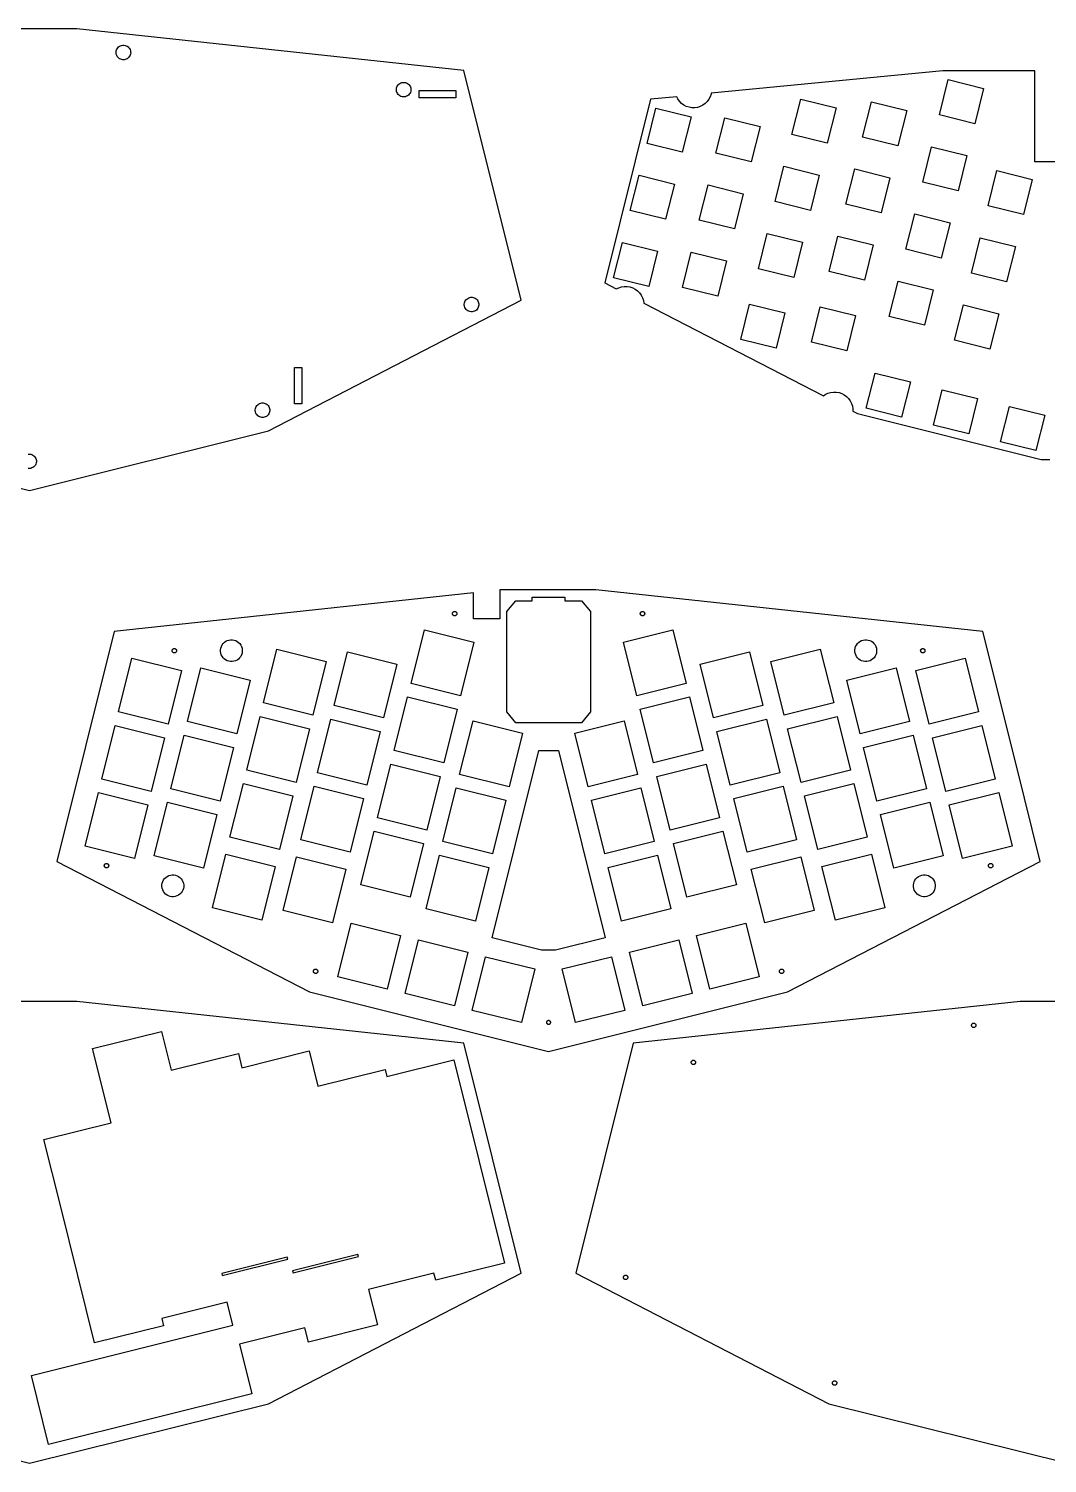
# Model space of a CAD drawing. Header units: metres. Extents: x 5 to 992, y 1 to 395.
# Drawn here: x 284.8 to 564.4, y 1.3 to 395 of the extents above; entities that cross this region are included whole.
import ezdxf

# ---------------------------------------------------------------- set-up
doc = ezdxf.new("R2010")
doc.units = ezdxf.units.M

msp = doc.modelspace()

# ---------------------------------------------------------------- linework, layer by layer
for p, q in [((298, 395), (272, 395)), ((404.253, 383.534), (298, 395)), ((309.251, 389.754), (309.471, 389.978)), ((309.471, 389.978), (309.723, 390.164)), ((309.723, 390.164), (310.001, 390.309)), ((310.001, 390.309), (310.299, 390.409)), ((310.299, 390.409), (310.608, 390.461)), ((310.608, 390.461), (310.922, 390.463)), ((310.922, 390.463), (311.233, 390.417)), ((311.233, 390.417), (311.532, 390.323)), ((311.532, 390.323), (311.813, 390.183)), ((311.813, 390.183), (312.068, 390)), ((312.068, 390), (312.292, 389.78)), ((308.788, 388.608), (308.834, 388.918)), ((308.79, 388.294), (308.788, 388.608)), ((308.842, 387.984), (308.79, 388.294)), ((308.834, 388.918), (308.928, 389.217)), ((308.942, 387.687), (308.842, 387.984)), ((308.928, 389.217), (309.068, 389.498)), ((309.087, 387.408), (308.942, 387.687)), ((309.068, 389.498), (309.251, 389.754)), ((309.273, 387.156), (309.087, 387.408)), ((309.497, 386.936), (309.273, 387.156)), ((309.753, 386.754), (309.497, 386.936)), ((310.033, 386.614), (309.753, 386.754)), ((310.333, 386.52), (310.033, 386.614)), ((310.643, 386.473), (310.333, 386.52)), ((310.957, 386.476), (310.643, 386.473)), ((311.267, 386.528), (310.957, 386.476)), ((311.564, 386.627), (311.267, 386.528)), ((311.842, 386.772), (311.564, 386.627)), ((312.095, 386.959), (311.842, 386.772)), ((312.315, 387.183), (312.095, 386.959)), ((312.292, 389.78), (312.479, 389.528)), ((312.497, 387.438), (312.315, 387.183)), ((312.479, 389.528), (312.624, 389.25)), ((312.637, 387.719), (312.497, 387.438)), ((312.624, 389.25), (312.723, 388.952)), ((312.731, 388.018), (312.637, 387.719)), ((312.723, 388.952), (312.775, 388.643)), ((312.778, 388.329), (312.731, 388.018)), ((312.775, 388.643), (312.778, 388.329)), ((419.978, 320.465), (404.253, 383.534)), ((535.763, 383.455), (472.151, 377.264)), ((561, 383.455), (535.763, 383.455)), ((561, 358.5), (561, 383.455)), ((385.738, 378.421), (385.784, 378.731)), ((385.74, 378.107), (385.738, 378.421)), ((385.792, 377.798), (385.74, 378.107)), ((385.784, 378.731), (385.878, 379.031)), ((385.878, 379.031), (386.018, 379.312)), ((386.018, 379.312), (386.201, 379.567)), ((386.201, 379.567), (386.421, 379.791)), ((386.421, 379.791), (386.673, 379.978)), ((386.673, 379.978), (386.951, 380.123)), ((386.951, 380.123), (387.249, 380.222)), ((387.249, 380.222), (387.558, 380.274)), ((387.558, 380.274), (387.872, 380.277)), ((387.872, 380.277), (388.183, 380.23)), ((388.183, 380.23), (388.482, 380.136)), ((388.482, 380.136), (388.763, 379.996)), ((388.763, 379.996), (389.018, 379.814)), ((389.018, 379.814), (389.242, 379.594)), ((389.242, 379.594), (389.429, 379.341)), ((389.429, 379.341), (389.574, 379.063)), ((389.574, 379.063), (389.673, 378.765)), ((389.673, 378.765), (389.725, 378.456)), ((389.728, 378.142), (389.682, 377.832)), ((389.725, 378.456), (389.728, 378.142)), ((392, 376), (392, 378)), ((392, 378), (402, 378)), ((402, 378), (402, 376)), ((534.806, 371.347), (537.22, 381.03)), ((537.22, 381.03), (546.904, 378.616)), ((546.904, 378.616), (544.489, 368.932)), ((385.892, 377.5), (385.792, 377.798)), ((386.037, 377.222), (385.892, 377.5)), ((386.223, 376.969), (386.037, 377.222)), ((386.447, 376.749), (386.223, 376.969)), ((386.703, 376.567), (386.447, 376.749)), ((386.984, 376.427), (386.703, 376.567)), ((387.283, 376.333), (386.984, 376.427)), ((387.593, 376.286), (387.283, 376.333)), ((387.907, 376.289), (387.593, 376.286)), ((388.217, 376.341), (387.907, 376.289)), ((388.514, 376.441), (388.217, 376.341)), ((388.793, 376.585), (388.514, 376.441)), ((389.045, 376.772), (388.793, 376.585)), ((389.265, 376.996), (389.045, 376.772)), ((389.447, 377.251), (389.265, 376.996)), ((389.587, 377.532), (389.447, 377.251)), ((389.682, 377.832), (389.587, 377.532)), ((402, 376), (392, 376)), ((455.489, 375.643), (442.914, 325.207)), ((462.665, 376.341), (455.489, 375.643)), ((462.981, 375.706), (462.665, 376.341)), ((463.437, 375.068), (462.981, 375.706)), ((463.987, 374.508), (463.437, 375.068)), ((464.618, 374.041), (463.987, 374.508)), ((470.481, 374.451), (469.842, 373.996)), ((471.041, 375.001), (470.481, 374.451)), ((471.507, 375.632), (471.041, 375.001)), ((471.87, 376.328), (471.507, 375.632)), ((472.119, 377.072), (471.87, 376.328)), ((472.151, 377.264), (472.119, 377.072)), ((494.306, 365.985), (496.72, 375.669)), ((496.72, 375.669), (506.404, 373.254)), ((513.709, 365.27), (516.123, 374.953)), ((516.123, 374.953), (525.807, 372.539)), ((454.531, 363.535), (456.946, 373.218)), ((456.946, 373.218), (466.629, 370.804)), ((466.629, 370.804), (464.215, 361.12)), ((465.314, 373.679), (464.618, 374.041)), ((466.058, 373.43), (465.314, 373.679)), ((466.831, 373.301), (466.058, 373.43)), ((467.616, 373.294), (466.831, 373.301)), ((468.392, 373.41), (467.616, 373.294)), ((469.14, 373.646), (468.392, 373.41)), ((469.842, 373.996), (469.14, 373.646)), ((473.451, 360.879), (475.865, 370.562)), ((475.865, 370.562), (485.549, 368.148)), ((506.404, 373.254), (503.989, 363.571)), ((525.807, 372.539), (523.392, 362.855)), ((544.489, 368.932), (534.806, 371.347)), ((485.549, 368.148), (483.134, 358.464)), ((464.215, 361.12), (454.531, 363.535)), ((503.989, 363.571), (494.306, 365.985)), ((523.392, 362.855), (513.709, 365.27)), ((530.209, 352.911), (532.624, 362.594)), ((532.624, 362.594), (542.307, 360.18)), ((483.134, 358.464), (473.451, 360.879)), ((542.307, 360.18), (539.893, 350.497)), ((579, 358.5), (561, 358.5)), ((449.935, 345.099), (452.349, 354.783)), ((452.349, 354.783), (462.033, 352.368)), ((489.709, 347.55), (492.123, 357.233)), ((492.123, 357.233), (501.807, 354.819)), ((501.807, 354.819), (499.393, 345.135)), ((509.112, 346.834), (511.527, 356.518)), ((511.527, 356.518), (521.21, 354.103)), ((548.161, 346.374), (550.575, 356.057)), ((550.575, 356.057), (560.259, 353.643)), ((462.033, 352.368), (459.618, 342.685)), ((468.854, 342.443), (471.269, 352.127)), ((471.269, 352.127), (480.952, 349.712)), ((521.21, 354.103), (518.796, 344.42)), ((539.893, 350.497), (530.209, 352.911)), ((560.259, 353.643), (557.844, 343.959)), ((480.952, 349.712), (478.538, 340.029)), ((499.393, 345.135), (489.709, 347.55)), ((518.796, 344.42), (509.112, 346.834)), ((459.618, 342.685), (449.935, 345.099)), ((525.613, 334.475), (528.027, 344.159)), ((528.027, 344.159), (537.711, 341.744)), ((557.844, 343.959), (548.161, 346.374)), ((478.538, 340.029), (468.854, 342.443)), ((485.113, 329.114), (487.527, 338.797)), ((487.527, 338.797), (497.21, 336.383)), ((537.711, 341.744), (535.296, 332.061)), ((445.338, 326.663), (447.753, 336.347)), ((447.753, 336.347), (457.436, 333.933)), ((497.21, 336.383), (494.796, 326.7)), ((504.516, 328.399), (506.93, 338.082)), ((506.93, 338.082), (516.614, 335.668)), ((516.614, 335.668), (514.199, 325.984)), ((543.564, 327.938), (545.979, 337.622)), ((545.979, 337.622), (555.662, 335.207)), ((555.662, 335.207), (553.248, 325.524)), ((457.436, 333.933), (455.022, 324.249)), ((464.258, 324.007), (466.672, 333.691)), ((466.672, 333.691), (476.356, 331.277)), ((476.356, 331.277), (473.941, 321.593)), ((535.296, 332.061), (525.613, 334.475)), ((494.796, 326.7), (485.113, 329.114)), ((514.199, 325.984), (504.516, 328.399)), ((553.248, 325.524), (543.564, 327.938)), ((442.914, 325.207), (446.073, 323.574)), ((455.022, 324.249), (445.338, 326.663)), ((446.073, 323.574), (446.768, 323.921)), ((446.768, 323.921), (447.517, 324.157)), ((447.517, 324.157), (448.293, 324.273)), ((448.293, 324.273), (449.077, 324.266)), ((449.077, 324.266), (449.851, 324.137)), ((449.851, 324.137), (450.595, 323.888)), ((450.595, 323.888), (451.291, 323.525)), ((451.291, 323.525), (451.922, 323.059)), ((451.922, 323.059), (452.472, 322.499)), ((473.941, 321.593), (464.258, 324.007)), ((521.016, 316.04), (523.43, 325.723)), ((523.43, 325.723), (533.114, 323.309)), ((533.114, 323.309), (530.7, 313.625)), ((350.59, 284.614), (419.978, 320.465)), ((404.363, 319.425), (404.41, 319.735)), ((404.366, 319.111), (404.363, 319.425)), ((404.418, 318.801), (404.366, 319.111)), ((404.41, 319.735), (404.504, 320.034)), ((404.504, 320.034), (404.644, 320.315)), ((404.644, 320.315), (404.827, 320.571)), ((404.827, 320.571), (405.046, 320.795)), ((405.046, 320.795), (405.299, 320.981)), ((405.299, 320.981), (405.577, 321.126)), ((405.577, 321.126), (405.875, 321.226)), ((405.875, 321.226), (406.184, 321.277)), ((406.184, 321.277), (406.498, 321.28)), ((406.498, 321.28), (406.809, 321.234)), ((406.809, 321.234), (407.108, 321.139)), ((407.108, 321.139), (407.389, 320.999)), ((407.389, 320.999), (407.644, 320.817)), ((407.644, 320.817), (407.868, 320.597)), ((407.868, 320.597), (408.055, 320.345)), ((408.055, 320.345), (408.2, 320.067)), ((408.2, 320.067), (408.299, 319.769)), ((408.299, 319.769), (408.351, 319.459)), ((408.354, 319.146), (408.307, 318.835)), ((408.351, 319.459), (408.354, 319.146)), ((452.472, 322.499), (452.927, 321.86)), ((452.927, 321.86), (453.277, 321.158)), ((453.277, 321.158), (453.513, 320.41)), ((453.513, 320.41), (453.623, 319.673)), ((453.623, 319.673), (502.928, 294.199)), ((480.274, 309.708), (482.689, 319.392)), ((482.689, 319.392), (492.372, 316.977)), ((538.968, 309.503), (541.382, 319.186)), ((541.382, 319.186), (551.066, 316.772)), ((404.518, 318.504), (404.418, 318.801)), ((404.663, 318.225), (404.518, 318.504)), ((404.849, 317.973), (404.663, 318.225)), ((405.073, 317.753), (404.849, 317.973)), ((405.329, 317.571), (405.073, 317.753)), ((405.609, 317.431), (405.329, 317.571)), ((405.909, 317.336), (405.609, 317.431)), ((406.219, 317.29), (405.909, 317.336)), ((406.533, 317.293), (406.219, 317.29)), ((406.842, 317.345), (406.533, 317.293)), ((407.14, 317.444), (406.842, 317.345)), ((407.418, 317.589), (407.14, 317.444)), ((407.671, 317.776), (407.418, 317.589)), ((407.891, 318), (407.671, 317.776)), ((408.073, 318.255), (407.891, 318)), ((408.213, 318.536), (408.073, 318.255)), ((408.307, 318.835), (408.213, 318.536)), ((492.372, 316.977), (489.958, 307.294)), ((499.677, 308.993), (502.092, 318.676)), ((502.092, 318.676), (511.775, 316.262)), ((511.775, 316.262), (509.361, 306.578)), ((530.7, 313.625), (521.016, 316.04)), ((551.066, 316.772), (548.651, 307.088)), ((489.958, 307.294), (480.274, 309.708)), ((509.361, 306.578), (499.677, 308.993)), ((548.651, 307.088), (538.968, 309.503)), ((357.75, 292), (357.75, 302)), ((357.75, 302), (359.75, 302)), ((359.75, 302), (359.75, 292)), ((514.726, 290.812), (517.141, 300.496)), ((517.141, 300.496), (526.824, 298.081)), ((526.824, 298.081), (524.41, 288.398)), ((533.162, 286.215), (535.576, 295.899)), ((535.576, 295.899), (545.26, 293.485)), ((347.254, 291.32), (347.436, 291.575)), ((347.436, 291.575), (347.656, 291.799)), ((347.656, 291.799), (347.909, 291.986)), ((347.909, 291.986), (348.187, 292.131)), ((348.187, 292.131), (348.485, 292.23)), ((348.485, 292.23), (348.794, 292.282)), ((348.794, 292.282), (349.108, 292.285)), ((349.108, 292.285), (349.418, 292.239)), ((349.418, 292.239), (349.718, 292.144)), ((349.718, 292.144), (349.999, 292.004)), ((349.999, 292.004), (350.254, 291.822)), ((350.254, 291.822), (350.478, 291.602)), ((350.478, 291.602), (350.665, 291.35)), ((359.75, 292), (357.75, 292)), ((502.928, 294.199), (503.456, 294.576)), ((503.456, 294.576), (504.159, 294.926)), ((504.159, 294.926), (504.907, 295.162)), ((504.907, 295.162), (505.683, 295.278)), ((505.683, 295.278), (506.467, 295.271)), ((506.467, 295.271), (507.241, 295.141)), ((507.241, 295.141), (507.985, 294.892)), ((507.985, 294.892), (508.681, 294.53)), ((508.681, 294.53), (509.312, 294.063)), ((509.312, 294.063), (509.862, 293.504)), ((509.862, 293.504), (510.317, 292.865)), ((510.317, 292.865), (510.667, 292.163)), ((510.667, 292.163), (510.903, 291.415)), ((510.903, 291.415), (511.019, 290.639)), ((545.26, 293.485), (542.845, 283.801)), ((346.973, 290.429), (347.02, 290.74)), ((346.976, 290.116), (346.973, 290.429)), ((347.028, 289.806), (346.976, 290.116)), ((347.02, 290.74), (347.114, 291.039)), ((347.127, 289.508), (347.028, 289.806)), ((347.114, 291.039), (347.254, 291.32)), ((347.272, 289.23), (347.127, 289.508)), ((347.459, 288.978), (347.272, 289.23)), ((347.683, 288.758), (347.459, 288.978)), ((347.938, 288.576), (347.683, 288.758)), ((348.219, 288.436), (347.938, 288.576)), ((348.519, 288.341), (348.219, 288.436)), ((348.829, 288.295), (348.519, 288.341)), ((349.143, 288.298), (348.829, 288.295)), ((349.452, 288.349), (349.143, 288.298)), ((349.75, 288.449), (349.452, 288.349)), ((350.028, 288.594), (349.75, 288.449)), ((350.281, 288.78), (350.028, 288.594)), ((350.501, 289.004), (350.281, 288.78)), ((350.683, 289.26), (350.501, 289.004)), ((350.665, 291.35), (350.809, 291.071)), ((350.823, 289.541), (350.683, 289.26)), ((350.809, 291.071), (350.909, 290.774)), ((350.917, 289.84), (350.823, 289.541)), ((350.909, 290.774), (350.961, 290.464)), ((350.964, 290.15), (350.917, 289.84)), ((350.961, 290.464), (350.964, 290.15)), ((511.019, 290.639), (511.014, 290.021)), ((511.014, 290.021), (512.302, 289.355)), ((512.302, 289.355), (562.738, 276.78)), ((524.41, 288.398), (514.726, 290.812)), ((551.597, 281.619), (554.012, 291.303)), ((554.012, 291.303), (563.695, 288.888)), ((563.695, 288.888), (561.281, 279.205)), ((219.41, 284.614), (285, 268.26)), ((285, 268.26), (350.59, 284.614)), ((542.845, 283.801), (533.162, 286.215)), ((561.281, 279.205), (551.597, 281.619)), ((284.644, 278.224), (284.955, 278.271)), ((284.955, 278.271), (285, 278.27)), ((285, 278.27), (285.045, 278.271)), ((285.045, 278.271), (285.356, 278.224)), ((285.356, 278.224), (285.655, 278.13)), ((285.655, 278.13), (285.936, 277.99)), ((285.936, 277.99), (286.191, 277.808)), ((286.191, 277.808), (286.415, 277.588)), ((286.415, 277.588), (286.602, 277.335)), ((286.602, 277.335), (286.747, 277.057)), ((286.747, 277.057), (286.846, 276.759)), ((286.855, 275.826), (286.76, 275.526)), ((286.846, 276.759), (286.898, 276.45)), ((286.901, 276.136), (286.855, 275.826)), ((286.898, 276.45), (286.901, 276.136)), ((562.738, 276.78), (565.125, 276.78)), ((284.92, 274.283), (284.61, 274.335)), ((285, 274.282), (284.92, 274.283)), ((285.08, 274.283), (285, 274.282)), ((285.39, 274.335), (285.08, 274.283)), ((285.687, 274.434), (285.39, 274.335)), ((285.966, 274.579), (285.687, 274.434)), ((286.218, 274.766), (285.966, 274.579)), ((286.438, 274.99), (286.218, 274.766)), ((286.62, 275.245), (286.438, 274.99)), ((286.76, 275.526), (286.62, 275.245)), ((414.5, 241), (414.1, 240.957)), ((414.1, 240.957), (414.1, 233)), ((440.5, 241), (414.5, 241)), ((546.753, 229.534), (440.5, 241)), ((406.9, 240.18), (308.247, 229.534)), ((406.9, 233), (406.9, 240.18)), ((416, 235), (418.5, 238)), ((418.5, 238), (423, 238)), ((423, 238), (423, 239)), ((423, 239), (432, 239)), ((432, 239), (432, 238)), ((432, 238), (436.5, 238)), ((436.5, 238), (439, 235)), ((401.119, 234.426), (401.12, 234.521)), ((401.133, 234.333), (401.119, 234.426)), ((401.12, 234.521), (401.135, 234.613)), ((401.161, 234.243), (401.133, 234.333)), ((401.135, 234.613), (401.165, 234.703)), ((401.203, 234.159), (401.161, 234.243)), ((401.165, 234.703), (401.208, 234.786)), ((401.258, 234.083), (401.203, 234.159)), ((401.208, 234.786), (401.264, 234.862)), ((401.324, 234.015), (401.258, 234.083)), ((401.264, 234.862), (401.332, 234.928)), ((401.399, 233.959), (401.324, 234.015)), ((401.332, 234.928), (401.408, 234.983)), ((401.483, 233.916), (401.399, 233.959)), ((401.408, 234.983), (401.493, 235.025)), ((401.572, 233.886), (401.483, 233.916)), ((401.493, 235.025), (401.582, 235.053)), ((401.665, 233.871), (401.572, 233.886)), ((401.582, 235.053), (401.675, 235.067)), ((401.759, 233.87), (401.665, 233.871)), ((401.675, 235.067), (401.77, 235.066)), ((401.852, 233.884), (401.759, 233.87)), ((401.77, 235.066), (401.862, 235.05)), ((401.942, 233.912), (401.852, 233.884)), ((401.862, 235.05), (401.952, 235.021)), ((402.026, 233.954), (401.942, 233.912)), ((401.952, 235.021), (402.035, 234.977)), ((402.103, 234.009), (402.026, 233.954)), ((402.035, 234.977), (402.111, 234.921)), ((402.17, 234.075), (402.103, 234.009)), ((402.111, 234.921), (402.177, 234.854)), ((402.226, 234.15), (402.17, 234.075)), ((402.177, 234.854), (402.232, 234.777)), ((402.27, 234.234), (402.226, 234.15)), ((402.232, 234.777), (402.274, 234.693)), ((402.299, 234.323), (402.27, 234.234)), ((402.274, 234.693), (402.302, 234.603)), ((402.315, 234.416), (402.299, 234.323)), ((402.302, 234.603), (402.316, 234.51)), ((402.316, 234.51), (402.315, 234.416)), ((414.1, 233), (406.9, 233)), ((416, 207.5), (416, 235)), ((439, 235), (439, 207.5)), ((452.684, 234.51), (452.698, 234.603)), ((452.685, 234.416), (452.684, 234.51)), ((452.701, 234.323), (452.685, 234.416)), ((452.698, 234.603), (452.726, 234.693)), ((452.73, 234.234), (452.701, 234.323)), ((452.726, 234.693), (452.768, 234.777)), ((452.774, 234.15), (452.73, 234.234)), ((452.768, 234.777), (452.823, 234.854)), ((452.83, 234.075), (452.774, 234.15)), ((452.823, 234.854), (452.889, 234.921)), ((452.897, 234.009), (452.83, 234.075)), ((452.889, 234.921), (452.965, 234.977)), ((452.974, 233.954), (452.897, 234.009)), ((452.965, 234.977), (453.048, 235.021)), ((453.058, 233.912), (452.974, 233.954)), ((453.048, 235.021), (453.138, 235.05)), ((453.148, 233.884), (453.058, 233.912)), ((453.138, 235.05), (453.23, 235.066)), ((453.241, 233.87), (453.148, 233.884)), ((453.23, 235.066), (453.325, 235.067)), ((453.335, 233.871), (453.241, 233.87)), ((453.325, 235.067), (453.418, 235.053)), ((453.428, 233.886), (453.335, 233.871)), ((453.418, 235.053), (453.507, 235.025)), ((453.517, 233.916), (453.428, 233.886)), ((453.507, 235.025), (453.592, 234.983)), ((453.601, 233.959), (453.517, 233.916)), ((453.592, 234.983), (453.668, 234.928)), ((453.676, 234.015), (453.601, 233.959)), ((453.668, 234.928), (453.736, 234.862)), ((453.742, 234.083), (453.676, 234.015)), ((453.736, 234.862), (453.792, 234.786)), ((453.797, 234.159), (453.742, 234.083)), ((453.792, 234.786), (453.835, 234.703)), ((453.839, 234.243), (453.797, 234.159)), ((453.835, 234.703), (453.865, 234.613)), ((453.867, 234.333), (453.839, 234.243)), ((453.865, 234.613), (453.88, 234.521)), ((453.881, 234.426), (453.867, 234.333)), ((453.88, 234.521), (453.881, 234.426)), ((308.247, 229.534), (292.522, 166.465)), ((389.736, 215.308), (393.408, 230.037)), ((393.408, 230.037), (406.973, 226.655)), ((448.027, 226.655), (461.592, 230.037)), ((461.592, 230.037), (465.264, 215.308)), ((555.946, 192.663), (546.753, 229.534)), ((324.185, 224.427), (324.215, 224.516)), ((324.215, 224.516), (324.258, 224.6)), ((324.258, 224.6), (324.314, 224.675)), ((324.314, 224.675), (324.382, 224.741)), ((324.382, 224.741), (324.458, 224.796)), ((324.458, 224.796), (324.542, 224.838)), ((324.542, 224.838), (324.632, 224.866)), ((324.632, 224.866), (324.725, 224.88)), ((324.725, 224.88), (324.819, 224.879)), ((324.819, 224.879), (324.912, 224.864)), ((324.912, 224.864), (325.002, 224.834)), ((325.002, 224.834), (325.085, 224.79)), ((325.085, 224.79), (325.161, 224.734)), ((325.161, 224.734), (325.227, 224.667)), ((325.227, 224.667), (325.281, 224.591)), ((325.281, 224.591), (325.324, 224.506)), ((325.324, 224.506), (325.352, 224.417)), ((337.442, 224.082), (337.446, 224.553)), ((337.446, 224.553), (337.524, 225.017)), ((337.524, 225.017), (337.673, 225.464)), ((337.673, 225.464), (337.891, 225.881)), ((337.891, 225.881), (338.171, 226.26)), ((338.171, 226.26), (338.507, 226.59)), ((338.507, 226.59), (338.89, 226.863)), ((338.89, 226.863), (339.311, 227.073)), ((339.311, 227.073), (339.76, 227.215)), ((339.76, 227.215), (340.226, 227.284)), ((340.226, 227.284), (340.696, 227.28)), ((340.696, 227.28), (341.161, 227.202)), ((341.161, 227.202), (341.607, 227.053)), ((341.607, 227.053), (342.025, 226.836)), ((342.025, 226.836), (342.403, 226.556)), ((342.403, 226.556), (342.733, 226.22)), ((342.733, 226.22), (343.007, 225.837)), ((343.007, 225.837), (343.217, 225.415)), ((343.217, 225.415), (343.358, 224.966)), ((343.358, 224.966), (343.428, 224.501)), ((343.428, 224.501), (343.424, 224.03)), ((349.236, 209.946), (352.908, 224.675)), ((352.908, 224.675), (366.473, 221.293)), ((406.973, 226.655), (403.301, 211.926)), ((451.699, 211.926), (448.027, 226.655)), ((488.527, 221.293), (502.092, 224.675)), ((502.092, 224.675), (505.764, 209.946)), ((511.572, 224.501), (511.642, 224.966)), ((511.576, 224.03), (511.572, 224.501)), ((511.642, 224.966), (511.783, 225.415)), ((511.783, 225.415), (511.993, 225.837)), ((511.993, 225.837), (512.267, 226.22)), ((512.267, 226.22), (512.597, 226.556)), ((512.597, 226.556), (512.975, 226.836)), ((512.975, 226.836), (513.393, 227.053)), ((513.393, 227.053), (513.839, 227.202)), ((513.839, 227.202), (514.304, 227.28)), ((514.304, 227.28), (514.774, 227.284)), ((514.774, 227.284), (515.24, 227.215)), ((515.24, 227.215), (515.689, 227.073)), ((515.689, 227.073), (516.11, 226.863)), ((516.11, 226.863), (516.493, 226.59)), ((516.493, 226.59), (516.829, 226.26)), ((516.829, 226.26), (517.109, 225.881)), ((517.109, 225.881), (517.327, 225.464)), ((517.327, 225.464), (517.476, 225.017)), ((517.476, 225.017), (517.554, 224.553)), ((517.554, 224.553), (517.558, 224.082)), ((529.648, 224.417), (529.677, 224.506)), ((529.677, 224.506), (529.719, 224.591)), ((529.719, 224.591), (529.773, 224.667)), ((529.773, 224.667), (529.839, 224.734)), ((529.839, 224.734), (529.915, 224.79)), ((529.915, 224.79), (529.998, 224.834)), ((529.998, 224.834), (530.088, 224.864)), ((530.088, 224.864), (530.18, 224.879)), ((530.18, 224.879), (530.275, 224.88)), ((530.275, 224.88), (530.368, 224.866)), ((530.368, 224.866), (530.458, 224.838)), ((530.458, 224.838), (530.542, 224.796)), ((530.542, 224.796), (530.618, 224.741)), ((530.618, 224.741), (530.686, 224.675)), ((530.686, 224.675), (530.742, 224.6)), ((530.742, 224.6), (530.785, 224.516)), ((530.785, 224.516), (530.815, 224.427)), ((309.462, 207.496), (313.134, 222.225)), ((313.134, 222.225), (326.699, 218.843)), ((324.169, 224.334), (324.185, 224.427)), ((324.169, 224.24), (324.169, 224.334)), ((324.183, 224.147), (324.169, 224.24)), ((324.211, 224.057), (324.183, 224.147)), ((324.253, 223.973), (324.211, 224.057)), ((324.308, 223.896), (324.253, 223.973)), ((324.374, 223.829), (324.308, 223.896)), ((324.449, 223.773), (324.374, 223.829)), ((324.533, 223.729), (324.449, 223.773)), ((324.622, 223.699), (324.533, 223.729)), ((324.715, 223.684), (324.622, 223.699)), ((324.809, 223.683), (324.715, 223.684)), ((324.902, 223.697), (324.809, 223.683)), ((324.992, 223.725), (324.902, 223.697)), ((325.076, 223.767), (324.992, 223.725)), ((325.153, 223.822), (325.076, 223.767)), ((325.22, 223.888), (325.153, 223.822)), ((325.276, 223.964), (325.22, 223.888)), ((325.32, 224.047), (325.276, 223.964)), ((325.349, 224.136), (325.32, 224.047)), ((325.365, 224.229), (325.349, 224.136)), ((325.352, 224.417), (325.366, 224.323)), ((325.366, 224.323), (325.365, 224.229)), ((337.512, 223.617), (337.442, 224.082)), ((337.653, 223.168), (337.512, 223.617)), ((337.863, 222.746), (337.653, 223.168)), ((338.137, 222.363), (337.863, 222.746)), ((338.467, 222.027), (338.137, 222.363)), ((338.845, 221.747), (338.467, 222.027)), ((339.263, 221.53), (338.845, 221.747)), ((339.709, 221.381), (339.263, 221.53)), ((340.174, 221.303), (339.709, 221.381)), ((340.644, 221.299), (340.174, 221.303)), ((341.11, 221.368), (340.644, 221.299)), ((341.559, 221.51), (341.11, 221.368)), ((341.98, 221.72), (341.559, 221.51)), ((342.363, 221.993), (341.98, 221.72)), ((342.699, 222.323), (342.363, 221.993)), ((342.979, 222.702), (342.699, 222.323)), ((343.197, 223.119), (342.979, 222.702)), ((343.346, 223.566), (343.197, 223.119)), ((343.424, 224.03), (343.346, 223.566)), ((366.473, 221.293), (362.801, 206.564)), ((368.639, 209.231), (372.312, 223.96)), ((372.312, 223.96), (385.876, 220.578)), ((385.876, 220.578), (382.204, 205.849)), ((469.124, 220.578), (482.688, 223.96)), ((472.796, 205.849), (469.124, 220.578)), ((482.688, 223.96), (486.361, 209.231)), ((492.199, 206.564), (488.527, 221.293)), ((511.654, 223.566), (511.576, 224.03)), ((511.803, 223.119), (511.654, 223.566)), ((512.021, 222.702), (511.803, 223.119)), ((512.301, 222.323), (512.021, 222.702)), ((512.637, 221.993), (512.301, 222.323)), ((513.02, 221.72), (512.637, 221.993)), ((513.441, 221.51), (513.02, 221.72)), ((513.89, 221.368), (513.441, 221.51)), ((514.356, 221.299), (513.89, 221.368)), ((514.826, 221.303), (514.356, 221.299)), ((515.291, 221.381), (514.826, 221.303)), ((515.737, 221.53), (515.291, 221.381)), ((516.155, 221.747), (515.737, 221.53)), ((516.533, 222.027), (516.155, 221.747)), ((516.863, 222.363), (516.533, 222.027)), ((517.136, 222.746), (516.863, 222.363)), ((517.347, 223.168), (517.136, 222.746)), ((517.488, 223.617), (517.347, 223.168)), ((517.558, 224.082), (517.488, 223.617)), ((528.301, 218.843), (541.866, 222.225)), ((529.634, 224.323), (529.648, 224.417)), ((529.635, 224.229), (529.634, 224.323)), ((529.651, 224.136), (529.635, 224.229)), ((529.68, 224.047), (529.651, 224.136)), ((529.724, 223.964), (529.68, 224.047)), ((529.78, 223.888), (529.724, 223.964)), ((529.847, 223.822), (529.78, 223.888)), ((529.924, 223.767), (529.847, 223.822)), ((530.008, 223.725), (529.924, 223.767)), ((530.098, 223.697), (530.008, 223.725)), ((530.191, 223.683), (530.098, 223.697)), ((530.285, 223.684), (530.191, 223.683)), ((530.378, 223.699), (530.285, 223.684)), ((530.467, 223.729), (530.378, 223.699)), ((530.551, 223.773), (530.467, 223.729)), ((530.626, 223.829), (530.551, 223.773)), ((530.692, 223.896), (530.626, 223.829)), ((530.747, 223.973), (530.692, 223.896)), ((530.789, 224.057), (530.747, 223.973)), ((530.817, 224.147), (530.789, 224.057)), ((530.815, 224.427), (530.831, 224.334)), ((530.831, 224.24), (530.817, 224.147)), ((530.831, 224.334), (530.831, 224.24)), ((541.866, 222.225), (545.538, 207.496)), ((326.699, 218.843), (323.026, 204.114)), ((328.381, 204.84), (332.054, 219.569)), ((332.054, 219.569), (345.618, 216.187)), ((509.382, 216.187), (522.946, 219.569)), ((522.946, 219.569), (526.619, 204.84)), ((531.974, 204.114), (528.301, 218.843)), ((345.618, 216.187), (341.946, 201.458)), ((403.301, 211.926), (389.736, 215.308)), ((465.264, 215.308), (451.699, 211.926)), ((513.054, 201.458), (509.382, 216.187)), ((362.801, 206.564), (349.236, 209.946)), ((382.204, 205.849), (368.639, 209.231)), ((385.14, 196.872), (388.812, 211.601)), ((388.812, 211.601), (402.377, 208.219)), ((452.623, 208.219), (466.188, 211.601)), ((466.188, 211.601), (469.86, 196.872)), ((486.361, 209.231), (472.796, 205.849)), ((505.764, 209.946), (492.199, 206.564)), ((323.026, 204.114), (309.462, 207.496)), ((341.946, 201.458), (328.381, 204.84)), ((344.639, 191.511), (348.312, 206.24)), ((348.312, 206.24), (361.877, 202.858)), ((364.043, 190.795), (367.715, 205.524)), ((367.715, 205.524), (381.28, 202.142)), ((402.377, 208.219), (398.704, 193.49)), ((403.091, 190.335), (406.764, 205.064)), ((406.764, 205.064), (420.328, 201.682)), ((418.5, 204.5), (416, 207.5)), ((434.672, 201.682), (448.236, 205.064)), ((439, 207.5), (436.5, 204.5)), ((448.236, 205.064), (451.909, 190.335)), ((456.296, 193.49), (452.623, 208.219)), ((473.72, 202.142), (487.285, 205.524)), ((487.285, 205.524), (490.957, 190.795)), ((493.123, 202.858), (506.688, 206.24)), ((506.688, 206.24), (510.361, 191.511)), ((526.619, 204.84), (513.054, 201.458)), ((545.538, 207.496), (531.974, 204.114)), ((304.865, 189.06), (308.538, 203.789)), ((308.538, 203.789), (322.102, 200.407)), ((323.785, 186.404), (327.457, 201.133)), ((327.457, 201.133), (341.022, 197.751)), ((361.877, 202.858), (358.204, 188.129)), ((381.28, 202.142), (377.608, 187.413)), ((420.328, 201.682), (416.656, 186.953)), ((436.5, 204.5), (418.5, 204.5)), ((438.344, 186.953), (434.672, 201.682)), ((477.392, 187.413), (473.72, 202.142)), ((496.796, 188.129), (493.123, 202.858)), ((513.978, 197.751), (527.543, 201.133)), ((527.543, 201.133), (531.215, 186.404)), ((532.898, 200.407), (546.462, 203.789)), ((546.462, 203.789), (550.135, 189.06)), ((322.102, 200.407), (318.43, 185.678)), ((341.022, 197.751), (337.349, 183.022)), ((398.704, 193.49), (385.14, 196.872)), ((469.86, 196.872), (456.296, 193.49)), ((517.651, 183.022), (513.978, 197.751)), ((536.57, 185.678), (532.898, 200.407)), ((380.543, 178.436), (384.215, 193.165)), ((384.215, 193.165), (397.78, 189.783)), ((411.984, 145.44), (424.806, 196.866)), ((424.806, 196.866), (430.194, 196.866)), ((430.194, 196.866), (443.016, 145.44)), ((457.22, 189.783), (470.785, 193.165)), ((470.785, 193.165), (474.457, 178.436)), ((318.43, 185.678), (304.865, 189.06)), ((358.204, 188.129), (344.639, 191.511)), ((377.608, 187.413), (364.043, 190.795)), ((397.78, 189.783), (394.108, 175.054)), ((416.656, 186.953), (403.091, 190.335)), ((451.909, 190.335), (438.344, 186.953)), ((460.892, 175.054), (457.22, 189.783)), ((490.957, 190.795), (477.392, 187.413)), ((510.361, 191.511), (496.796, 188.129)), ((550.135, 189.06), (536.57, 185.678)), ((562.478, 166.465), (555.946, 192.663)), ((300.269, 170.624), (303.941, 185.354)), ((303.941, 185.354), (317.506, 181.971)), ((337.349, 183.022), (323.785, 186.404)), ((340.043, 173.075), (343.715, 187.804)), ((343.715, 187.804), (357.28, 184.422)), ((359.446, 172.36), (363.119, 187.089)), ((363.119, 187.089), (376.683, 183.707)), ((398.495, 171.899), (402.167, 186.628)), ((402.167, 186.628), (415.732, 183.246)), ((439.268, 183.246), (452.833, 186.628)), ((452.833, 186.628), (456.505, 171.899)), ((478.317, 183.707), (491.881, 187.089)), ((491.881, 187.089), (495.554, 172.36)), ((497.72, 184.422), (511.285, 187.804)), ((511.285, 187.804), (514.957, 173.075)), ((531.215, 186.404), (517.651, 183.022)), ((537.494, 181.971), (551.059, 185.354)), ((551.059, 185.354), (554.731, 170.624)), ((317.506, 181.971), (313.833, 167.242)), ((319.188, 167.969), (322.861, 182.698)), ((322.861, 182.698), (336.425, 179.316)), ((357.28, 184.422), (353.608, 169.693)), ((376.683, 183.707), (373.011, 168.978)), ((415.732, 183.246), (412.06, 168.517)), ((442.94, 168.517), (439.268, 183.246)), ((481.989, 168.978), (478.317, 183.707)), ((501.392, 169.693), (497.72, 184.422)), ((518.575, 179.316), (532.14, 182.698)), ((532.14, 182.698), (535.812, 167.969)), ((541.167, 167.242), (537.494, 181.971)), ((336.425, 179.316), (332.753, 164.586)), ((394.108, 175.054), (380.543, 178.436)), ((474.457, 178.436), (460.892, 175.054)), ((522.247, 164.586), (518.575, 179.316)), ((375.947, 160.001), (379.619, 174.73)), ((379.619, 174.73), (393.184, 171.348)), ((461.816, 171.348), (475.381, 174.73)), ((475.381, 174.73), (479.053, 160.001)), ((313.833, 167.242), (300.269, 170.624)), ((353.608, 169.693), (340.043, 173.075)), ((373.011, 168.978), (359.446, 172.36)), ((393.184, 171.348), (389.511, 156.619)), ((412.06, 168.517), (398.495, 171.899)), ((456.505, 171.899), (442.94, 168.517)), ((465.489, 156.619), (461.816, 171.348)), ((495.554, 172.36), (481.989, 168.978)), ((514.957, 173.075), (501.392, 169.693)), ((554.731, 170.624), (541.167, 167.242)), ((292.522, 166.465), (361.91, 130.614)), ((305.544, 165.337), (305.559, 165.43)), ((305.559, 165.43), (305.589, 165.52)), ((305.589, 165.52), (305.633, 165.603)), ((305.633, 165.603), (305.689, 165.679)), ((305.689, 165.679), (305.756, 165.745)), ((305.756, 165.745), (305.832, 165.799)), ((305.832, 165.799), (305.917, 165.841)), ((305.917, 165.841), (306.006, 165.87)), ((306.006, 165.87), (306.1, 165.884)), ((306.1, 165.884), (306.194, 165.883)), ((306.194, 165.883), (306.287, 165.867)), ((306.287, 165.867), (306.376, 165.837)), ((306.376, 165.837), (306.459, 165.794)), ((306.459, 165.794), (306.535, 165.738)), ((306.535, 165.738), (306.601, 165.671)), ((306.601, 165.671), (306.656, 165.594)), ((306.656, 165.594), (306.698, 165.51)), ((306.698, 165.51), (306.726, 165.42)), ((306.726, 165.42), (306.74, 165.327)), ((332.753, 164.586), (319.188, 167.969)), ((335.205, 153.669), (338.877, 168.398)), ((338.877, 168.398), (352.442, 165.016)), ((354.608, 152.954), (358.28, 167.683)), ((358.28, 167.683), (371.845, 164.301)), ((393.898, 153.464), (397.571, 168.193)), ((397.571, 168.193), (411.135, 164.811)), ((443.865, 164.811), (457.429, 168.193)), ((457.429, 168.193), (461.102, 153.464)), ((483.155, 164.301), (496.72, 167.683)), ((493.09, 130.614), (562.478, 166.465)), ((496.72, 167.683), (500.392, 152.954)), ((502.558, 165.016), (516.123, 168.398)), ((516.123, 168.398), (519.795, 153.669)), ((535.812, 167.969), (522.247, 164.586)), ((548.26, 165.327), (548.274, 165.42)), ((548.274, 165.42), (548.302, 165.51)), ((548.302, 165.51), (548.344, 165.594)), ((548.344, 165.594), (548.399, 165.671)), ((548.399, 165.671), (548.465, 165.738)), ((548.465, 165.738), (548.541, 165.794)), ((548.541, 165.794), (548.624, 165.837)), ((548.624, 165.837), (548.713, 165.867)), ((548.713, 165.867), (548.806, 165.883)), ((548.806, 165.883), (548.9, 165.884)), ((548.9, 165.884), (548.994, 165.87)), ((548.994, 165.87), (549.083, 165.841)), ((549.083, 165.841), (549.168, 165.799)), ((549.168, 165.799), (549.244, 165.745)), ((549.244, 165.745), (549.311, 165.679)), ((549.311, 165.679), (549.367, 165.603)), ((549.367, 165.603), (549.411, 165.52)), ((549.411, 165.52), (549.441, 165.43)), ((549.441, 165.43), (549.456, 165.337)), ((305.543, 165.243), (305.544, 165.337)), ((305.557, 165.15), (305.543, 165.243)), ((305.585, 165.06), (305.557, 165.15)), ((305.627, 164.976), (305.585, 165.06)), ((305.682, 164.899), (305.627, 164.976)), ((305.748, 164.832), (305.682, 164.899)), ((305.823, 164.776), (305.748, 164.832)), ((305.907, 164.733), (305.823, 164.776)), ((305.996, 164.703), (305.907, 164.733)), ((306.089, 164.687), (305.996, 164.703)), ((306.183, 164.687), (306.089, 164.687)), ((306.276, 164.7), (306.183, 164.687)), ((306.366, 164.729), (306.276, 164.7)), ((306.45, 164.771), (306.366, 164.729)), ((306.527, 164.825), (306.45, 164.771)), ((306.594, 164.891), (306.527, 164.825)), ((306.65, 164.967), (306.594, 164.891)), ((306.694, 165.051), (306.65, 164.967)), ((306.724, 165.14), (306.694, 165.051)), ((306.739, 165.233), (306.724, 165.14)), ((306.74, 165.327), (306.739, 165.233)), ((321.803, 161.357), (322.083, 161.735)), ((322.083, 161.735), (322.419, 162.065)), ((322.419, 162.065), (322.802, 162.338)), ((322.802, 162.338), (323.223, 162.548)), ((323.223, 162.548), (323.672, 162.69)), ((323.672, 162.69), (324.138, 162.76)), ((324.138, 162.76), (324.609, 162.755)), ((324.609, 162.755), (325.073, 162.678)), ((325.073, 162.678), (325.519, 162.528)), ((325.519, 162.528), (325.937, 162.311)), ((325.937, 162.311), (326.315, 162.031)), ((326.315, 162.031), (326.645, 161.695)), ((326.645, 161.695), (326.919, 161.312)), ((352.442, 165.016), (348.769, 150.287)), ((371.845, 164.301), (368.173, 149.572)), ((411.135, 164.811), (407.463, 150.082)), ((447.537, 150.082), (443.865, 164.811)), ((486.827, 149.572), (483.155, 164.301)), ((506.231, 150.287), (502.558, 165.016)), ((528.081, 161.312), (528.355, 161.695)), ((528.355, 161.695), (528.685, 162.031)), ((528.685, 162.031), (529.063, 162.311)), ((529.063, 162.311), (529.481, 162.528)), ((529.481, 162.528), (529.927, 162.678)), ((529.927, 162.678), (530.391, 162.755)), ((530.391, 162.755), (530.862, 162.76)), ((530.862, 162.76), (531.328, 162.69)), ((531.328, 162.69), (531.777, 162.548)), ((531.777, 162.548), (532.198, 162.338)), ((532.198, 162.338), (532.581, 162.065)), ((532.581, 162.065), (532.917, 161.735)), ((532.917, 161.735), (533.197, 161.357)), ((548.261, 165.233), (548.26, 165.327)), ((548.276, 165.14), (548.261, 165.233)), ((548.306, 165.051), (548.276, 165.14)), ((548.35, 164.967), (548.306, 165.051)), ((548.406, 164.891), (548.35, 164.967)), ((548.473, 164.825), (548.406, 164.891)), ((548.55, 164.771), (548.473, 164.825)), ((548.634, 164.729), (548.55, 164.771)), ((548.724, 164.7), (548.634, 164.729)), ((548.817, 164.687), (548.724, 164.7)), ((548.911, 164.687), (548.817, 164.687)), ((549.004, 164.703), (548.911, 164.687)), ((549.093, 164.733), (549.004, 164.703)), ((549.177, 164.776), (549.093, 164.733)), ((549.252, 164.832), (549.177, 164.776)), ((549.318, 164.899), (549.252, 164.832)), ((549.373, 164.976), (549.318, 164.899)), ((549.415, 165.06), (549.373, 164.976)), ((549.443, 165.15), (549.415, 165.06)), ((549.457, 165.243), (549.443, 165.15)), ((549.456, 165.337), (549.457, 165.243)), ((321.354, 159.558), (321.359, 160.028)), ((321.424, 159.092), (321.354, 159.558)), ((321.359, 160.028), (321.436, 160.493)), ((321.566, 158.643), (321.424, 159.092)), ((321.436, 160.493), (321.586, 160.939)), ((321.776, 158.222), (321.566, 158.643)), ((321.586, 160.939), (321.803, 161.357)), ((322.049, 157.838), (321.776, 158.222)), ((322.379, 157.503), (322.049, 157.838)), ((322.757, 157.223), (322.379, 157.503)), ((326.611, 157.799), (326.276, 157.469)), ((326.891, 158.177), (326.611, 157.799)), ((327.109, 158.595), (326.891, 158.177)), ((326.919, 161.312), (327.129, 160.891)), ((327.258, 159.041), (327.109, 158.595)), ((327.129, 160.891), (327.27, 160.442)), ((327.336, 159.505), (327.258, 159.041)), ((327.27, 160.442), (327.34, 159.976)), ((327.34, 159.976), (327.336, 159.505)), ((389.511, 156.619), (375.947, 160.001)), ((479.053, 160.001), (465.489, 156.619)), ((527.66, 159.976), (527.73, 160.442)), ((527.664, 159.505), (527.66, 159.976)), ((527.742, 159.041), (527.664, 159.505)), ((527.73, 160.442), (527.871, 160.891)), ((527.891, 158.595), (527.742, 159.041)), ((527.871, 160.891), (528.081, 161.312)), ((528.109, 158.177), (527.891, 158.595)), ((528.389, 157.799), (528.109, 158.177)), ((528.724, 157.469), (528.389, 157.799)), ((532.621, 157.503), (532.243, 157.223)), ((532.951, 157.838), (532.621, 157.503)), ((533.224, 158.222), (532.951, 157.838)), ((533.197, 161.357), (533.414, 160.939)), ((533.434, 158.643), (533.224, 158.222)), ((533.414, 160.939), (533.564, 160.493)), ((533.576, 159.092), (533.434, 158.643)), ((533.564, 160.493), (533.641, 160.028)), ((533.646, 159.558), (533.576, 159.092)), ((533.641, 160.028), (533.646, 159.558)), ((323.175, 157.005), (322.757, 157.223)), ((323.621, 156.856), (323.175, 157.005)), ((324.086, 156.778), (323.621, 156.856)), ((324.556, 156.774), (324.086, 156.778)), ((325.022, 156.844), (324.556, 156.774)), ((325.471, 156.985), (325.022, 156.844)), ((325.892, 157.195), (325.471, 156.985)), ((326.276, 157.469), (325.892, 157.195)), ((348.769, 150.287), (335.205, 153.669)), ((519.795, 153.669), (506.231, 150.287)), ((529.108, 157.195), (528.724, 157.469)), ((529.529, 156.985), (529.108, 157.195)), ((529.978, 156.844), (529.529, 156.985)), ((530.444, 156.774), (529.978, 156.844)), ((530.914, 156.778), (530.444, 156.774)), ((531.379, 156.856), (530.914, 156.778)), ((531.825, 157.005), (531.379, 156.856)), ((532.243, 157.223), (531.825, 157.005)), ((368.173, 149.572), (354.608, 152.954)), ((407.463, 150.082), (393.898, 153.464)), ((461.102, 153.464), (447.537, 150.082)), ((500.392, 152.954), (486.827, 149.572)), ((369.657, 134.773), (373.329, 149.502)), ((373.329, 149.502), (386.894, 146.12)), ((386.894, 146.12), (383.221, 131.391)), ((468.106, 146.12), (481.671, 149.502)), ((471.779, 131.391), (468.106, 146.12)), ((481.671, 149.502), (485.343, 134.773)), ((388.092, 130.177), (391.765, 144.906)), ((391.765, 144.906), (405.329, 141.524)), ((425.569, 142.053), (411.984, 145.44)), ((429.431, 142.053), (425.569, 142.053)), ((443.016, 145.44), (429.431, 142.053)), ((449.671, 141.524), (463.235, 144.906)), ((463.235, 144.906), (466.908, 130.177)), ((405.329, 141.524), (401.657, 126.794)), ((406.528, 125.58), (410.2, 140.309)), ((410.2, 140.309), (423.765, 136.927)), ((431.235, 136.927), (444.8, 140.309)), ((444.8, 140.309), (448.472, 125.58)), ((453.343, 126.794), (449.671, 141.524)), ((362.933, 136.248), (362.934, 136.342)), ((362.947, 136.155), (362.933, 136.248)), ((362.934, 136.342), (362.949, 136.435)), ((362.975, 136.065), (362.947, 136.155)), ((362.949, 136.435), (362.979, 136.524)), ((363.017, 135.981), (362.975, 136.065)), ((362.979, 136.524), (363.023, 136.608)), ((363.072, 135.904), (363.017, 135.981)), ((363.023, 136.608), (363.079, 136.684)), ((363.138, 135.837), (363.072, 135.904)), ((363.079, 136.684), (363.146, 136.75)), ((363.214, 135.781), (363.138, 135.837)), ((363.146, 136.75), (363.223, 136.804)), ((363.297, 135.738), (363.214, 135.781)), ((363.223, 136.804), (363.307, 136.846)), ((363.386, 135.708), (363.297, 135.738)), ((363.307, 136.846), (363.397, 136.875)), ((363.479, 135.692), (363.386, 135.708)), ((363.397, 136.875), (363.49, 136.888)), ((363.573, 135.691), (363.479, 135.692)), ((363.49, 136.888), (363.584, 136.888)), ((363.667, 135.705), (363.573, 135.691)), ((363.584, 136.888), (363.677, 136.872)), ((363.756, 135.734), (363.667, 135.705)), ((363.677, 136.872), (363.766, 136.842)), ((363.841, 135.776), (363.756, 135.734)), ((363.766, 136.842), (363.85, 136.799)), ((363.917, 135.83), (363.841, 135.776)), ((363.85, 136.799), (363.925, 136.743)), ((363.984, 135.896), (363.917, 135.83)), ((363.925, 136.743), (363.991, 136.676)), ((364.04, 135.972), (363.984, 135.896)), ((363.991, 136.676), (364.046, 136.599)), ((364.084, 136.055), (364.04, 135.972)), ((364.046, 136.599), (364.088, 136.515)), ((364.114, 136.145), (364.084, 136.055)), ((364.088, 136.515), (364.116, 136.425)), ((364.129, 136.238), (364.114, 136.145)), ((364.116, 136.425), (364.13, 136.332)), ((364.13, 136.332), (364.129, 136.238)), ((383.221, 131.391), (369.657, 134.773)), ((423.765, 136.927), (420.093, 122.198)), ((434.907, 122.198), (431.235, 136.927)), ((485.343, 134.773), (471.779, 131.391)), ((490.87, 136.332), (490.884, 136.425)), ((490.871, 136.238), (490.87, 136.332)), ((490.886, 136.145), (490.871, 136.238)), ((490.884, 136.425), (490.912, 136.515)), ((490.916, 136.055), (490.886, 136.145)), ((490.912, 136.515), (490.954, 136.599)), ((490.96, 135.972), (490.916, 136.055)), ((490.954, 136.599), (491.009, 136.676)), ((491.016, 135.896), (490.96, 135.972)), ((491.009, 136.676), (491.075, 136.743)), ((491.083, 135.83), (491.016, 135.896)), ((491.075, 136.743), (491.15, 136.799)), ((491.159, 135.776), (491.083, 135.83)), ((491.15, 136.799), (491.234, 136.842)), ((491.244, 135.734), (491.159, 135.776)), ((491.234, 136.842), (491.323, 136.872)), ((491.333, 135.705), (491.244, 135.734)), ((491.323, 136.872), (491.416, 136.888)), ((491.427, 135.691), (491.333, 135.705)), ((491.416, 136.888), (491.51, 136.888)), ((491.521, 135.692), (491.427, 135.691)), ((491.51, 136.888), (491.603, 136.875)), ((491.614, 135.708), (491.521, 135.692)), ((491.603, 136.875), (491.693, 136.846)), ((491.703, 135.738), (491.614, 135.708)), ((491.693, 136.846), (491.777, 136.804)), ((491.786, 135.781), (491.703, 135.738)), ((491.777, 136.804), (491.854, 136.75)), ((491.862, 135.837), (491.786, 135.781)), ((491.854, 136.75), (491.921, 136.684)), ((491.928, 135.904), (491.862, 135.837)), ((491.921, 136.684), (491.977, 136.608)), ((491.983, 135.981), (491.928, 135.904)), ((491.977, 136.608), (492.021, 136.524)), ((492.025, 136.065), (491.983, 135.981)), ((492.021, 136.524), (492.051, 136.435)), ((492.053, 136.155), (492.025, 136.065)), ((492.051, 136.435), (492.066, 136.342)), ((492.067, 136.248), (492.053, 136.155)), ((492.066, 136.342), (492.067, 136.248)), ((361.91, 130.614), (427.5, 114.26)), ((401.657, 126.794), (388.092, 130.177)), ((427.5, 114.26), (493.09, 130.614)), ((466.908, 130.177), (453.343, 126.794)), ((298, 128), (272, 128)), ((404.253, 116.534), (298, 128)), ((557, 128), (450.747, 116.534)), ((583, 128), (557, 128)), ((420.093, 122.198), (406.528, 125.58)), ((426.996, 122.328), (427.012, 122.421)), ((426.996, 122.234), (426.996, 122.328)), ((427.009, 122.141), (426.996, 122.234)), ((427.038, 122.051), (427.009, 122.141)), ((427.012, 122.421), (427.042, 122.51)), ((427.042, 122.51), (427.085, 122.593)), ((427.085, 122.593), (427.141, 122.669)), ((427.141, 122.669), (427.208, 122.735)), ((427.208, 122.735), (427.285, 122.79)), ((427.285, 122.79), (427.369, 122.832)), ((427.369, 122.832), (427.459, 122.86)), ((427.459, 122.86), (427.5, 122.866)), ((427.5, 122.866), (427.541, 122.86)), ((427.541, 122.86), (427.631, 122.832)), ((427.631, 122.832), (427.715, 122.79)), ((427.715, 122.79), (427.792, 122.735)), ((427.792, 122.735), (427.859, 122.669)), ((427.859, 122.669), (427.915, 122.593)), ((427.915, 122.593), (427.958, 122.51)), ((427.958, 122.51), (427.988, 122.421)), ((427.991, 122.141), (427.962, 122.051)), ((427.988, 122.421), (428.004, 122.328)), ((428.004, 122.234), (427.991, 122.141)), ((428.004, 122.328), (428.004, 122.234)), ((448.472, 125.58), (434.907, 122.198)), ((544.082, 122.053), (544.175, 122.067)), ((544.175, 122.067), (544.27, 122.066)), ((544.27, 122.066), (544.362, 122.05)), ((302.326, 115.083), (321.247, 119.8)), ((321.247, 119.8), (323.908, 109.127)), ((427.08, 121.966), (427.038, 122.051)), ((427.134, 121.89), (427.08, 121.966)), ((427.2, 121.823), (427.134, 121.89)), ((427.276, 121.767), (427.2, 121.823)), ((427.36, 121.723), (427.276, 121.767)), ((427.449, 121.693), (427.36, 121.723)), ((427.5, 121.685), (427.449, 121.693)), ((427.551, 121.693), (427.5, 121.685)), ((427.64, 121.723), (427.551, 121.693)), ((427.724, 121.767), (427.64, 121.723)), ((427.8, 121.823), (427.724, 121.767)), ((427.866, 121.89), (427.8, 121.823)), ((427.92, 121.966), (427.866, 121.89)), ((427.962, 122.051), (427.92, 121.966)), ((543.619, 121.426), (543.62, 121.521)), ((543.633, 121.333), (543.619, 121.426)), ((543.62, 121.521), (543.635, 121.613)), ((543.661, 121.243), (543.633, 121.333)), ((543.635, 121.613), (543.665, 121.703)), ((543.703, 121.159), (543.661, 121.243)), ((543.665, 121.703), (543.708, 121.786)), ((543.758, 121.083), (543.703, 121.159)), ((543.708, 121.786), (543.765, 121.862)), ((543.824, 121.015), (543.758, 121.083)), ((543.765, 121.862), (543.832, 121.928)), ((543.899, 120.959), (543.824, 121.015)), ((543.832, 121.928), (543.908, 121.983)), ((543.983, 120.916), (543.899, 120.959)), ((543.908, 121.983), (543.993, 122.025)), ((544.072, 120.886), (543.983, 120.916)), ((543.993, 122.025), (544.082, 122.053)), ((544.165, 120.871), (544.072, 120.886)), ((544.259, 120.87), (544.165, 120.871)), ((544.352, 120.884), (544.259, 120.87)), ((544.442, 120.912), (544.352, 120.884)), ((544.362, 122.05), (544.452, 122.021)), ((544.526, 120.954), (544.442, 120.912)), ((544.452, 122.021), (544.535, 121.977)), ((544.603, 121.009), (544.526, 120.954)), ((544.535, 121.977), (544.611, 121.921)), ((544.67, 121.075), (544.603, 121.009)), ((544.611, 121.921), (544.677, 121.854)), ((544.726, 121.15), (544.67, 121.075)), ((544.677, 121.854), (544.732, 121.777)), ((544.77, 121.234), (544.726, 121.15)), ((544.732, 121.777), (544.774, 121.693)), ((544.799, 121.323), (544.77, 121.234)), ((544.774, 121.693), (544.802, 121.603)), ((544.815, 121.416), (544.799, 121.323)), ((544.802, 121.603), (544.816, 121.51)), ((544.816, 121.51), (544.815, 121.416)), ((307.407, 94.7066), (302.326, 115.083)), ((343.311, 109.842), (361.747, 114.439)), ((361.747, 114.439), (364.166, 104.736)), ((419.978, 53.4649), (404.253, 116.534)), ((450.747, 116.534), (435.022, 53.4649)), ((323.908, 109.127), (342.344, 113.724)), ((342.344, 113.724), (343.311, 109.842)), ((383.086, 107.392), (401.521, 111.988)), ((401.521, 111.988), (415.432, 56.1963)), ((466.669, 111.334), (466.685, 111.427)), ((466.669, 111.24), (466.669, 111.334)), ((466.683, 111.147), (466.669, 111.24)), ((466.711, 111.057), (466.683, 111.147)), ((466.685, 111.427), (466.715, 111.516)), ((466.753, 110.973), (466.711, 111.057)), ((466.715, 111.516), (466.758, 111.6)), ((466.808, 110.896), (466.753, 110.973)), ((466.758, 111.6), (466.814, 111.675)), ((466.874, 110.829), (466.808, 110.896)), ((466.814, 111.675), (466.882, 111.741)), ((466.949, 110.773), (466.874, 110.829)), ((466.882, 111.741), (466.958, 111.796)), ((467.033, 110.729), (466.949, 110.773)), ((466.958, 111.796), (467.042, 111.838)), ((467.122, 110.699), (467.033, 110.729)), ((467.042, 111.838), (467.132, 111.866)), ((467.215, 110.684), (467.122, 110.699)), ((467.132, 111.866), (467.225, 111.88)), ((467.309, 110.683), (467.215, 110.684)), ((467.225, 111.88), (467.319, 111.879)), ((467.402, 110.697), (467.309, 110.683)), ((467.319, 111.879), (467.412, 111.864)), ((467.492, 110.725), (467.402, 110.697)), ((467.412, 111.864), (467.502, 111.834)), ((467.576, 110.767), (467.492, 110.725)), ((467.502, 111.834), (467.585, 111.79)), ((467.653, 110.822), (467.576, 110.767)), ((467.585, 111.79), (467.661, 111.734)), ((467.72, 110.888), (467.653, 110.822)), ((467.661, 111.734), (467.727, 111.667)), ((467.776, 110.964), (467.72, 110.888)), ((467.727, 111.667), (467.781, 111.591)), ((467.82, 111.047), (467.776, 110.964)), ((467.781, 111.591), (467.824, 111.506)), ((467.849, 111.136), (467.82, 111.047)), ((467.824, 111.506), (467.852, 111.417)), ((467.865, 111.229), (467.849, 111.136)), ((467.852, 111.417), (467.866, 111.323)), ((467.866, 111.323), (467.865, 111.229)), ((364.166, 104.736), (382.602, 109.332)), ((382.602, 109.332), (383.086, 107.392)), ((288.971, 90.11), (307.407, 94.7066)), ((293.568, 71.6744), (288.971, 90.11)), ((302.882, 34.318), (293.568, 71.6744)), ((293.568, 71.6744), (293.568, 71.6744)), ((355.769, 57.8105), (337.819, 53.335)), ((337.94, 52.8498), (355.89, 57.3254)), ((355.89, 57.3254), (355.769, 57.8105)), ((375.172, 58.5259), (357.222, 54.0503)), ((357.343, 53.5652), (375.293, 58.0407)), ((375.293, 58.0407), (375.172, 58.5259)), ((415.432, 56.1963), (396.511, 51.4788)), ((337.819, 53.335), (337.94, 52.8498)), ((350.59, 17.6135), (419.978, 53.4649)), ((357.222, 54.0503), (357.343, 53.5652)), ((396.027, 53.4194), (378.077, 48.9439)), ((396.511, 51.4788), (396.027, 53.4194)), ((435.022, 53.4649), (504.41, 17.6135)), ((448.043, 52.2433), (448.044, 52.3374)), ((448.057, 52.1501), (448.043, 52.2433)), ((448.044, 52.3374), (448.059, 52.4303)), ((448.085, 52.0603), (448.057, 52.1501)), ((448.059, 52.4303), (448.089, 52.5195)), ((448.127, 51.9761), (448.085, 52.0603)), ((448.089, 52.5195), (448.133, 52.6031)), ((448.182, 51.8994), (448.127, 51.9761)), ((448.133, 52.6031), (448.189, 52.6787)), ((448.248, 51.8323), (448.182, 51.8994)), ((448.189, 52.6787), (448.256, 52.7447)), ((448.323, 51.7763), (448.248, 51.8323)), ((448.256, 52.7447), (448.332, 52.7994)), ((448.407, 51.7328), (448.323, 51.7763)), ((448.332, 52.7994), (448.417, 52.8414)), ((448.496, 51.7029), (448.407, 51.7328)), ((448.417, 52.8414), (448.506, 52.8697)), ((448.589, 51.6874), (448.496, 51.7029)), ((448.506, 52.8697), (448.6, 52.8836)), ((448.683, 51.6866), (448.589, 51.6874)), ((448.6, 52.8836), (448.694, 52.8828)), ((448.776, 51.7005), (448.683, 51.6866)), ((448.694, 52.8828), (448.787, 52.8673)), ((448.866, 51.7288), (448.776, 51.7005)), ((448.787, 52.8673), (448.876, 52.8374)), ((448.95, 51.7708), (448.866, 51.7288)), ((448.876, 52.8374), (448.959, 52.7939)), ((449.027, 51.8255), (448.95, 51.7708)), ((448.959, 52.7939), (449.035, 52.7379)), ((449.094, 51.8915), (449.027, 51.8255)), ((449.035, 52.7379), (449.101, 52.6708)), ((449.15, 51.9671), (449.094, 51.8915)), ((449.101, 52.6708), (449.156, 52.5941)), ((449.194, 52.0507), (449.15, 51.9671)), ((449.156, 52.5941), (449.198, 52.5099)), ((449.224, 52.14), (449.194, 52.0507)), ((449.198, 52.5099), (449.226, 52.4201)), ((449.239, 52.2328), (449.224, 52.14)), ((449.226, 52.4201), (449.24, 52.327)), ((449.24, 52.327), (449.239, 52.2328)), ((378.077, 48.9439), (380.496, 39.2409)), ((339.269, 45.4517), (321.318, 40.9761)), ((340.841, 39.1447), (339.269, 45.4517)), ((321.318, 40.9761), (321.802, 39.0355)), ((285.535, 25.3552), (340.841, 39.1447)), ((321.802, 39.0355), (302.882, 34.318)), ((360.608, 38.4046), (342.657, 33.9291)), ((361.575, 34.5234), (360.608, 38.4046)), ((380.496, 39.2409), (361.575, 34.5234)), ((342.657, 33.9291), (346.044, 20.3449)), ((290.252, 6.4344), (285.535, 25.3552)), ((505.523, 23.6078), (505.579, 23.6835)), ((505.579, 23.6835), (505.646, 23.7495)), ((505.646, 23.7495), (505.723, 23.8042)), ((505.723, 23.8042), (505.807, 23.8462)), ((505.807, 23.8462), (505.897, 23.8745)), ((505.897, 23.8745), (505.99, 23.8884)), ((505.99, 23.8884), (506.084, 23.8876)), ((506.084, 23.8876), (506.177, 23.8721)), ((506.177, 23.8721), (506.266, 23.8422)), ((506.266, 23.8422), (506.35, 23.7987)), ((506.35, 23.7987), (506.425, 23.7427)), ((506.425, 23.7427), (506.491, 23.6756)), ((506.491, 23.6756), (506.546, 23.5989)), ((346.044, 20.3449), (290.252, 6.4344)), ((505.433, 23.248), (505.434, 23.3422)), ((505.447, 23.1549), (505.433, 23.248)), ((505.434, 23.3422), (505.449, 23.435)), ((505.475, 23.0651), (505.447, 23.1549)), ((505.449, 23.435), (505.479, 23.5243)), ((505.517, 22.9809), (505.475, 23.0651)), ((505.479, 23.5243), (505.523, 23.6078)), ((505.572, 22.9042), (505.517, 22.9809)), ((505.638, 22.8371), (505.572, 22.9042)), ((505.714, 22.7811), (505.638, 22.8371)), ((505.797, 22.7376), (505.714, 22.7811)), ((505.886, 22.7077), (505.797, 22.7376)), ((505.979, 22.6922), (505.886, 22.7077)), ((506.073, 22.6913), (505.979, 22.6922)), ((506.167, 22.7053), (506.073, 22.6913)), ((506.256, 22.7336), (506.167, 22.7053)), ((506.341, 22.7756), (506.256, 22.7336)), ((506.417, 22.8303), (506.341, 22.7756)), ((506.484, 22.8963), (506.417, 22.8303)), ((506.54, 22.9719), (506.484, 22.8963)), ((506.584, 23.0555), (506.54, 22.9719)), ((506.546, 23.5989), (506.588, 23.5146)), ((506.614, 23.1447), (506.584, 23.0555)), ((506.588, 23.5146), (506.616, 23.4249)), ((506.629, 23.2376), (506.614, 23.1447)), ((506.616, 23.4249), (506.63, 23.3317)), ((506.63, 23.3317), (506.629, 23.2376)), ((219.41, 17.6135), (285, 1.2602)), ((285, 1.2602), (350.59, 17.6135)), ((504.41, 17.6135), (570, 1.2602))]:
    msp.add_line(p, q)

doc.saveas('drawing.dxf')
